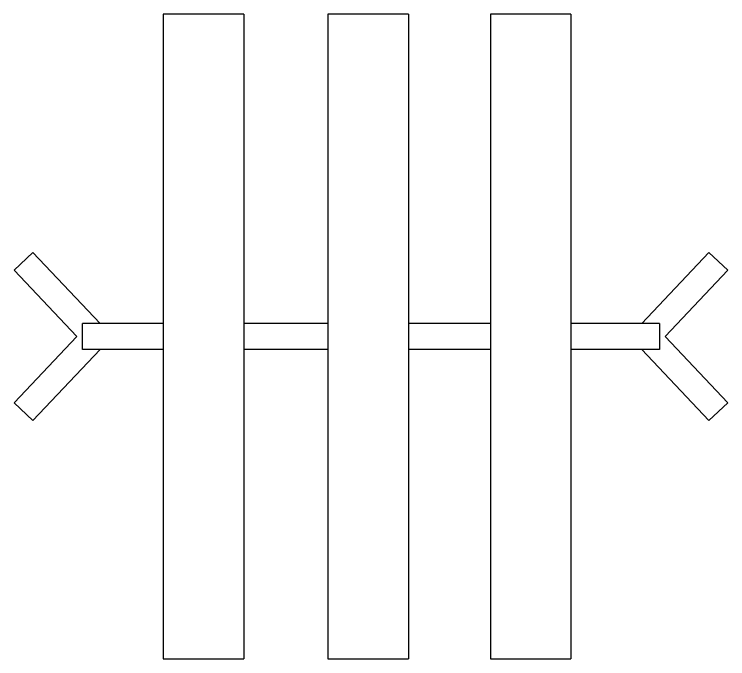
# Model space of a CAD drawing. Header units: millimetres. Extents: x 2667 to 2848, y -1 to 1765.
# Drawn here: x 2767.032 to 2769.245, y 1724.723 to 1726.723 of the extents above; entities that cross this region are included whole.
import ezdxf

# ---------------------------------------------------------------- set-up
doc = ezdxf.new("R2010")
doc.units = ezdxf.units.MM
doc.layers.add('P1', color=1, linetype='Continuous')

msp = doc.modelspace()

# ---------------------------------------------------------------- linework, layer by layer
at = {"layer": 'P1'}
for p, q in [((2767.4934, 1726.7226), (2767.4934, 1724.7226)), ((2767.7434, 1726.7226), (2767.4934, 1726.7226)), ((2767.7434, 1726.7226), (2767.7434, 1724.7226)), ((2768.0046, 1726.7226), (2768.0046, 1724.7226)), ((2768.2546, 1726.7226), (2768.0046, 1726.7226)), ((2768.2546, 1726.7226), (2768.2546, 1724.7226)), ((2768.5084, 1726.7226), (2768.5084, 1724.7226)), ((2768.7584, 1726.7226), (2768.5084, 1726.7226)), ((2768.7584, 1726.7226), (2768.7584, 1724.7226)), ((2767.0318, 1725.9282), (2767.0899, 1725.9832)), ((2767.2985, 1725.7626), (2767.0899, 1725.9832)), ((2768.9779, 1725.7626), (2769.1864, 1725.9832)), ((2769.2445, 1725.9282), (2769.1864, 1725.9832)), ((2767.2262, 1725.7226), (2767.0318, 1725.9282)), ((2769.0501, 1725.7226), (2769.2445, 1725.9282)), ((2767.4934, 1725.7626), (2767.2434, 1725.7626)), ((2767.2434, 1725.6826), (2767.2434, 1725.7626)), ((2768.0046, 1725.7626), (2767.7434, 1725.7626)), ((2768.5084, 1725.7626), (2768.2546, 1725.7626)), ((2769.0329, 1725.7626), (2768.7584, 1725.7626)), ((2769.0329, 1725.7626), (2769.0329, 1725.6826)), ((2767.2262, 1725.7226), (2767.0318, 1725.5171)), ((2769.0501, 1725.7226), (2769.2445, 1725.5171)), ((2767.2985, 1725.6826), (2767.0899, 1725.4621)), ((2767.4934, 1725.6826), (2767.2434, 1725.6826)), ((2768.0046, 1725.6826), (2767.7434, 1725.6826)), ((2768.5084, 1725.6826), (2768.2546, 1725.6826)), ((2769.0329, 1725.6826), (2768.7584, 1725.6826)), ((2768.9779, 1725.6826), (2769.1864, 1725.4621)), ((2767.0318, 1725.5171), (2767.0899, 1725.4621)), ((2769.2445, 1725.5171), (2769.1864, 1725.4621)), ((2767.4934, 1724.7226), (2767.7434, 1724.7226)), ((2768.0046, 1724.7226), (2768.2546, 1724.7226)), ((2768.5084, 1724.7226), (2768.7584, 1724.7226))]:
    msp.add_line(p, q, dxfattribs=at)

doc.saveas('drawing.dxf')
